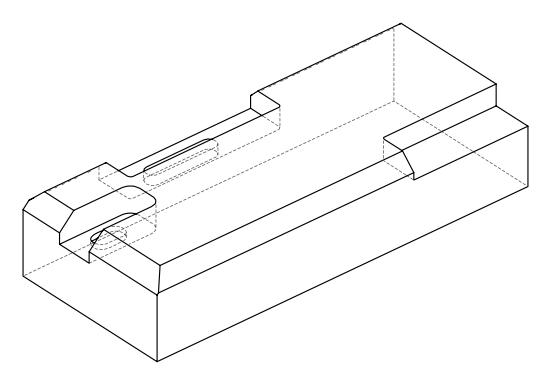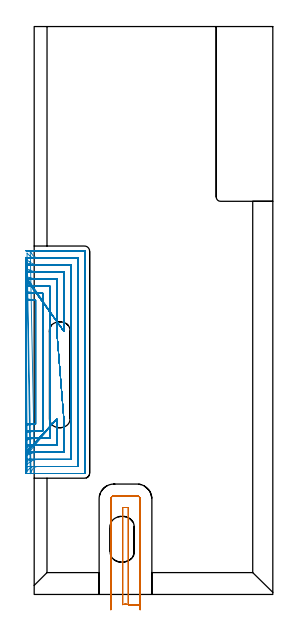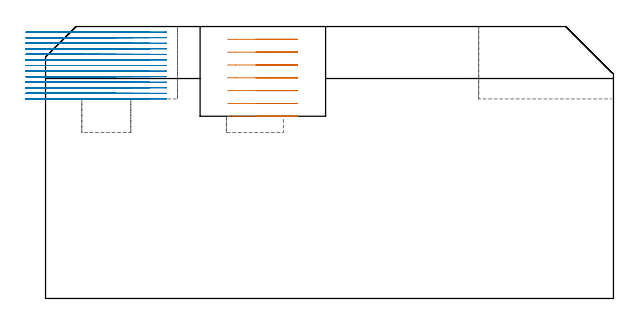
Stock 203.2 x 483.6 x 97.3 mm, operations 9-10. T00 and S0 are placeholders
(PLAN: 10 operations, 4 tool changes, 209.3 min)
(1 AREA_MILL | FG_CHAMFER_SURFACE | UGT0205_001 | 3.02 min | 6124 mm3)
(2 AREA_MILL_1 | FG_CHAMFER_SURFACE_1 | UGT0205_001 | 3.22 min | 10139 mm3)
(3 AREA_MILL_2 | FG_CHAMFER_SURFACE_2 | UGT0205_001 | 6.24 min | 11470 mm3)
(4 AREA_MILL_3 | FG_CHAMFER_SURFACE_3 | UGT0205_001 | 18.37 min | 49995 mm3)
(5 AREA_MILL_4 | FG_CHAMFER_SURFACE_4 | UGT0205_001 | 5.64 min | 17320 mm3)
(6 MILL_CORNER_NOTCH_RECTANGULAR | CORNER_NOTCH_RECTANGULAR | NXT0201_008 | Follow Part, ap 1.5, ae 75% | 68.27 min | 184614 mm3)
(7 MILL_RECTANGULAR_POCKET | POCKET_RECTANGULAR_STRAIGHT | NXT0201_011 | Follow Part, ap 3, ae 75% | 5.52 min | 57846 mm3)
(8 MILL_RECTANGULAR_POCKET_1 | POCKET_RECTANGULAR_STRAIGHT_1 | NXT0201_011 | Follow Part, ap 3, ae 75% | 2.94 min | 27389 mm3)
(9 MILL_SLOT | SLOT_PARTIAL_RECTANGULAR | UGT0201_094 | Follow Part, ap 5, ae 75% | 5.87 min | 107398 mm3)
(10 MILL_SLOT_1 | SLOT_PARTIAL_RECTANGULAR_1 | NXT0201_009 | Follow Part, ap 2, ae 75% | 90.24 min | 201252 mm3)
(TOOL UGT0205_001 | Chamfer Mill 20 x 3 x 45 deg. | D20 FL50 Z2)
(TOOL NXT0201_008 | ENDMILL 6mm [2P460-0600-NA 1630] | D6 FL26 Z6)
(TOOL NXT0201_011 | ENDMILL 12mm [2P460-1200-NA 1630] | D12 FL38 Z6)
(TOOL UGT0201_094 | End mill 20 mm | D20 FL38 Z4)
(TOOL NXT0201_009 | ENDMILL 8mm [2P460-0800-NA 1630] | D8 FL26 Z6)
(OP 9 MILL_SLOT)
G17 G21 G94 G90
T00 M6
G54
G17 G0 G90 X90.2 Y-13. S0 M3
G43 Z107.3 H0
Z92.714
G94 G1 Y-10. F250.
Y-8.671 F500.
X80.2
G3 X75.3 Y-8.671 R10.
G1 Y74.
X80.2
Y-8.671
X90.2
Y81.3
G3 X87.5 Y84. R2.7
G1 X68.
G3 X65.3 Y81.3 R2.7
G1 Y-10.
Y-13. F250.
G0 X90.2 Z88.129
G1 Y-10.
Y-8.671 F500.
X80.2
G3 X75.3 Y-8.671 R10.
G1 Y74.
X80.2
Y-8.671
X90.2
Y81.3
G3 X87.5 Y84. R2.7
G1 X68.
G3 X65.3 Y81.3 R2.7
G1 Y-10.
Y-13. F250.
G0 X90.2 Z83.543
G1 Y-10.
Y-8.671 F500.
X80.2
G3 X75.3 Y-8.671 R10.
G1 Y74.
X80.2
Y-8.671
X90.2
Y81.3
G3 X87.5 Y84. R2.7
G1 X68.
G3 X65.3 Y81.3 R2.7
G1 Y-10.
Y-13. F250.
G0 X90.2 Z78.957
G1 Y-10.
Y-8.671 F500.
X80.2
G3 X75.3 Y-8.671 R10.
G1 Y74.
X80.2
Y-8.671
X90.2
Y81.3
G3 X87.5 Y84. R2.7
G1 X68.
G3 X65.3 Y81.3 R2.7
G1 Y-10.
Y-13. F250.
G0 X90.2 Z74.371
G1 Y-10.
Y-8.671 F500.
X80.2
G3 X75.3 Y-8.671 R10.
G1 Y74.
X80.2
Y-8.671
X90.2
Y81.3
G3 X87.5 Y84. R2.7
G1 X68.
G3 X65.3 Y81.3 R2.7
G1 Y-10.
Y-13. F250.
G0 X90.2 Z69.786
G1 Y-10.
Y-8.671 F500.
X80.2
G3 X75.3 Y-8.671 R10.
G1 Y74.
X80.2
Y-8.671
X90.2
Y81.3
G3 X87.5 Y84. R2.7
G1 X68.
G3 X65.3 Y81.3 R2.7
G1 Y-10.
Y-13. F250.
G0 X90.2 Z65.2
G1 Y-10.
Y-8.671 F500.
X80.2
G3 X75.3 Y-8.671 R10.
G1 Y74.
X80.2
Y-8.671
X90.2
Y81.3
G3 X87.5 Y84. R2.7
G1 X68.
G3 X65.3 Y81.3 R2.7
G1 Y-10.
Y-13. F250.
G0 Z107.3
M5
M2
(OP 10 MILL_SLOT_1)
G17 G21 G94 G90
T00 M6
G54
G17 G0 G90 X-6.954 Y143.826 S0 M3
G43 Z107.3 H1
Z95.308
G94 G1 X-4. Y144.352 F250.
G2 X1.2 Y144.945 R42. F500.
G1 Y250.755
G2 X-4. Y251.347 R42.
G1 X-6.954 Y251.871 F250.
X-6.937 Y137.629
X-4. Y138.241
G2 X3.352 Y139. R36. F500.
G1 X7.2
Y256.7
X3.341
G2 X-4. Y257.456 R36.
G1 X-6.937 Y258.068 F250.
X-6.909 Y131.35
X-4. Y132.085
G2 X3.352 Y133. R30. F500.
G1 X13.2
Y262.7
X3.341
G2 X-4. Y263.612 R30.
G1 X-6.909 Y264.346 F250.
X-6.856 Y124.927
X-4. Y125.846
G2 X3.352 Y127. R24. F500.
G1 X19.2
Y146.405
Y149.405 F250.
X-6.738 Y118.205 F500.
X-4. Y119.43 F250.
G2 X3.352 Y121. R18. F500.
G1 X25.2
Y147.004
Y150.004 F250.
X19.2 Y224.795 F500.
Y227.795 F250.
Y268.7 F500.
X3.341
G2 X-4. Y269.85 R24.
G1 X-6.856 Y270.768 F250.
X25.2 Y224.201 F500.
Y227.201 F250.
Y274.7 F500.
X3.341
G2 X-4. Y276.265 R18.
G1 X-6.739 Y277.488 F250.
X-6.371 Y110.646
X-4. Y112.484
G2 X3.352 Y115. R12. F500.
G1 X31.2
Y280.7
X3.341
G2 X-4. Y283.207 R12.
G1 X-6.373 Y285.043 F250.
X-3.354 Y102.826 F500.
X-2.083 Y105.543 F250.
G2 X3.352 Y109. R6. F500.
G1 X37.2
Y286.7
X3.341
G2 X-2.09 Y290.149 R6.
G1 X-3.365 Y292.864 F250.
X0.352 Y103. F500.
X3.352 F250.
X42.9 F500.
G3 X43.2 Y103.3 R0.3
G1 Y292.4
G3 X42.9 Y292.7 R0.3
G1 X3.341
X0.341 F250.
G0 Z107.3
X-6.984 Y144.466
Z93.315
G1 X-4. Y144.776
G2 X0.334 Y145. R42. F500.
G1 X1.2
Y250.7
X0.314
G2 X-4. Y250.922 R42.
G1 X-6.984 Y251.23 F250.
X-6.978 Y138.377
X-4. Y138.738
G2 X0.334 Y139. R36. F500.
G1 X7.2
Y256.7
X0.314
G2 X-4. Y256.959 R36.
G1 X-6.978 Y257.319 F250.
X-6.969 Y132.252
X-4. Y132.685
G2 X0.334 Y133. R30. F500.
G1 X13.2
Y262.7
X0.314
G2 X-4. Y263.012 R30.
G1 X-6.969 Y263.443 F250.
X-6.951 Y126.064
X-4. Y126.605
G2 X0.334 Y127. R24. F500.
G1 X19.2
Y146.405
Y149.405 F250.
X-6.912 Y119.748 F500.
X-4. Y120.47 F250.
G2 X0.334 Y121. R18. F500.
G1 X25.2
Y147.004
Y150.004 F250.
X19.2 Y224.795 F500.
Y227.795 F250.
Y268.7 F500.
X0.314
G2 X-4. Y269.091 R24.
G1 X-6.951 Y269.63 F250.
X25.2 Y224.201 F500.
Y227.201 F250.
Y274.7 F500.
X0.314
G2 X-4. Y275.224 R18.
G1 X-6.913 Y275.943 F250.
X-6.797 Y113.106
X-4. Y114.19
G2 X0.334 Y115. R12. F500.
G1 X31.2
Y280.7
X0.314
G2 X-4. Y281.502 R12.
G1 X-6.799 Y282.58 F250.
X-6.073 Y104.986
X-3.997 Y107.152
G2 X0.334 Y109. R6. F500.
G1 X37.2
Y286.7
X0.314
G2 X-3.999 Y288.528 R6.
G1 X-6.085 Y290.684 F250.
X-2.666 Y103. F500.
X0.334 F250.
X42.9 F500.
G3 X43.2 Y103.3 R0.3
G1 Y292.4
G3 X42.9 Y292.7 R0.3
G1 X0.314
X-2.686 F250.
G0 Z107.3
X-7. Y144.944
Z91.323
G1 X-4. Y144.994
G2 X-3.303 Y145. R42. F500.
G1 X1.2
Y250.7
X-3.305
G2 X-4. Y250.706 R42.
G1 X-7. Y250.755 F250.
X-6.999 Y138.935
X-4. Y138.993
G2 X-3.303 Y139. R36. F500.
G1 X7.2
Y256.7
X-3.305
G2 X-4. Y256.707 R36.
G1 X-6.999 Y256.765 F250.
Y132.922
X-4. Y132.992
G2 X-3.303 Y133. R30. F500.
G1 X13.2
Y262.7
X-3.305
G2 X-4. Y262.708 R30.
G1 X-6.999 Y262.778 F250.
Y126.903
X-4. Y126.99
G2 X-3.303 Y127. R24. F500.
G1 X19.2
Y146.405
Y149.405 F250.
X-6.998 Y120.87 F500.
X-4. Y120.987 F250.
G2 X-3.303 Y121. R18. F500.
G1 X25.2
Y147.004
Y150.004 F250.
X19.2 Y224.795 F500.
Y227.795 F250.
Y268.7 F500.
X-3.305
G2 X-4. Y268.71 R24.
G1 X-6.999 Y268.797 F250.
X25.2 Y224.201 F500.
Y227.201 F250.
Y274.7 F500.
X-3.305
G2 X-4. Y274.713 R18.
G1 X-6.998 Y274.829 F250.
X-6.995 Y114.806
X-4. Y114.98
G2 X-3.303 Y115. R12. F500.
G1 X31.2
Y280.7
X-3.305
G2 X-4. Y280.72 R12.
G1 X-6.995 Y280.894 F250.
X-6.98 Y108.611
X-4. Y108.959
G2 X-3.303 Y109. R6. F500.
G1 X37.2
Y286.7
X-3.305
G2 X-4. Y286.74 R6.
G1 X-6.98 Y287.088 F250.
X-6.303 Y103.
X-3.303
X42.9 F500.
G3 X43.2 Y103.3 R0.3
G1 Y292.4
G3 X42.9 Y292.7 R0.3
G1 X-3.305
X-6.305 F250.
G0 X-7. Y145. Z89.331
G1 X-4.
X1.2 F500.
Y250.7
X-4.
X-7. Y250.701 F250.
Y139.
X-4.
X7.2 F500.
Y256.7
X-4.
X-7. Y256.701 F250.
Y133.
X-4.
X13.2 F500.
Y262.7
X-4.
X-7. Y262.701 F250.
Y127.
X-4.
X19.2 F500.
Y146.405
Y149.405 F250.
X-7. Y120.999 F500.
X-4. Y121. F250.
X25.2 F500.
Y147.004
Y150.004 F250.
X19.2 Y224.795 F500.
Y227.795 F250.
Y268.7 F500.
X-4.
X-7. Y268.701 F250.
X25.2 Y224.201 F500.
Y227.201 F250.
Y274.7 F500.
X-4.
X-7. Y274.701 F250.
Y114.999
X-4. Y115.
X31.2 F500.
Y280.7
X-4.
X-7. Y280.702 F250.
Y108.998
X-4. Y109.
X37.2 F500.
Y286.7
X-4.
X-7. Y286.704 F250.
X-6.997 Y103.
X-3.997
X42.9 F500.
G3 X43.2 Y103.3 R0.3
G1 Y292.4
G3 X42.9 Y292.7 R0.3
G1 X-3.993
X-6.993 F250.
G0 X-7. Y145. Z87.338
G1 X-4.
X1.2 F500.
Y250.7
X-4.
X-7. F250.
Y139.
X-4.
X7.2 F500.
Y256.7
X-4.
X-7. F250.
Y133.
X-4.
X13.2 F500.
Y262.7
X-4.
X-7. F250.
Y127.
X-4.
X19.2 F500.
Y146.405
Y149.405 F250.
X-7. Y121. F500.
X-4. F250.
X25.2 F500.
Y147.004
Y150.004 F250.
X19.2 Y224.795 F500.
Y227.795 F250.
Y268.7 F500.
X-4.
X-7. F250.
X25.2 Y224.201 F500.
Y227.201 F250.
Y274.7 F500.
X-4.
X-7. F250.
Y115.
X-4.
X31.2 F500.
Y280.7
X-4.
X-7. F250.
Y109.
X-4.
X37.2 F500.
Y286.7
X-4.
X-7. F250.
Y103.
X-4.
X42.9 F500.
G3 X43.2 Y103.3 R0.3
G1 Y292.4
G3 X42.9 Y292.7 R0.3
G1 X-4.
X-7. F250.
G0 Y145. Z85.346
G1 X-4.
X1.2 F500.
Y250.7
X-4.
X-7. F250.
Y139.
X-4.
X7.2 F500.
Y256.7
X-4.
X-7. F250.
Y133.
X-4.
X13.2 F500.
Y262.7
X-4.
X-7. F250.
Y127.
X-4.
X19.2 F500.
Y146.405
Y149.405 F250.
X-7. Y121. F500.
X-4. F250.
X25.2 F500.
Y147.004
Y150.004 F250.
X19.2 Y224.795 F500.
Y227.795 F250.
Y268.7 F500.
X-4.
X-7. F250.
X25.2 Y224.201 F500.
Y227.201 F250.
Y274.7 F500.
X-4.
X-7. F250.
Y115.
X-4.
X31.2 F500.
Y280.7
X-4.
X-7. F250.
Y109.
X-4.
X37.2 F500.
Y286.7
X-4.
X-7. F250.
Y103.
X-4.
X42.9 F500.
G3 X43.2 Y103.3 R0.3
G1 Y292.4
G3 X42.9 Y292.7 R0.3
G1 X-4.
X-7. F250.
G0 Y145. Z83.354
G1 X-4.
X1.2 F500.
Y250.7
X-4.
X-7. F250.
Y139.
X-4.
X7.2 F500.
Y256.7
X-4.
X-7. F250.
Y133.
X-4.
X13.2 F500.
Y262.7
X-4.
X-7. F250.
Y127.
X-4.
X19.2 F500.
Y146.405
Y149.405 F250.
X-7. Y121. F500.
X-4. F250.
X25.2 F500.
Y147.004
Y150.004 F250.
X19.2 Y224.795 F500.
Y227.795 F250.
Y268.7 F500.
X-4.
X-7. F250.
X25.2 Y224.201 F500.
Y227.201 F250.
Y274.7 F500.
X-4.
X-7. F250.
Y115.
X-4.
X31.2 F500.
Y280.7
X-4.
X-7. F250.
Y109.
X-4.
X37.2 F500.
Y286.7
X-4.
X-7. F250.
Y103.
X-4.
X42.9 F500.
G3 X43.2 Y103.3 R0.3
G1 Y292.4
G3 X42.9 Y292.7 R0.3
G1 X-4.
X-7. F250.
G0 Y145. Z81.362
G1 X-4.
X1.2 F500.
Y250.7
X-4.
X-7. F250.
Y139.
X-4.
X7.2 F500.
Y256.7
X-4.
X-7. F250.
Y133.
X-4.
X13.2 F500.
Y262.7
X-4.
X-7. F250.
Y127.
X-4.
X19.2 F500.
Y146.405
Y149.405 F250.
X-7. Y121. F500.
X-4. F250.
X25.2 F500.
Y147.004
Y150.004 F250.
X19.2 Y224.795 F500.
Y227.795 F250.
Y268.7 F500.
X-4.
X-7. F250.
X25.2 Y224.201 F500.
Y227.201 F250.
Y274.7 F500.
X-4.
X-7. F250.
Y115.
X-4.
X31.2 F500.
Y280.7
X-4.
X-7. F250.
Y109.
X-4.
X37.2 F500.
Y286.7
X-4.
X-7. F250.
Y103.
X-4.
X42.9 F500.
G3 X43.2 Y103.3 R0.3
G1 Y292.4
G3 X42.9 Y292.7 R0.3
G1 X-4.
X-7. F250.
G0 Y145. Z79.369
G1 X-4.
X1.2 F500.
Y250.7
X-4.
X-7. F250.
Y139.
X-4.
X7.2 F500.
Y256.7
X-4.
X-7. F250.
Y133.
X-4.
X13.2 F500.
Y262.7
X-4.
X-7. F250.
Y127.
X-4.
X19.2 F500.
Y146.405
Y149.405 F250.
X-7. Y121. F500.
X-4. F250.
X25.2 F500.
Y147.004
Y150.004 F250.
X19.2 Y224.795 F500.
Y227.795 F250.
Y268.7 F500.
X-4.
X-7. F250.
X25.2 Y224.201 F500.
Y227.201 F250.
Y274.7 F500.
X-4.
X-7. F250.
Y115.
X-4.
X31.2 F500.
Y280.7
X-4.
X-7. F250.
Y109.
X-4.
X37.2 F500.
Y286.7
X-4.
X-7. F250.
Y103.
X-4.
X42.9 F500.
G3 X43.2 Y103.3 R0.3
G1 Y292.4
G3 X42.9 Y292.7 R0.3
G1 X-4.
X-7. F250.
G0 Y145. Z77.377
G1 X-4.
X1.2 F500.
Y250.7
X-4.
X-7. F250.
Y139.
X-4.
X7.2 F500.
Y256.7
X-4.
X-7. F250.
Y133.
X-4.
X13.2 F500.
Y262.7
X-4.
X-7. F250.
Y127.
X-4.
X19.2 F500.
Y146.406
Y149.406 F250.
X-7. Y121. F500.
X-4. F250.
X25.2 F500.
Y147.004
Y150.004 F250.
X19.2 Y224.795 F500.
Y227.795 F250.
Y268.7 F500.
X-4.
X-7. F250.
X25.2 Y224.201 F500.
Y227.201 F250.
Y274.7 F500.
X-4.
X-7. F250.
Y115.
X-4.
X31.2 F500.
Y280.7
X-4.
X-7. F250.
Y109.
X-4.
X37.2 F500.
Y286.7
X-4.
X-7. F250.
Y103.
X-4.
X42.9 F500.
G3 X43.2 Y103.3 R0.3
G1 Y292.4
G3 X42.9 Y292.7 R0.3
G1 X-4.
X-7. F250.
G0 Y145. Z75.385
G1 X-4.
X1.2 F500.
Y250.7
X-4.
X-7. F250.
Y139.
X-4.
X7.2 F500.
Y256.7
X-4.
X-7. F250.
Y133.
X-4.
X13.2 F500.
Y262.7
X-4.
X-7. F250.
Y127.
X-4.
X19.2 F500.
Y146.406
Y149.406 F250.
X-7. Y121. F500.
X-4. F250.
X25.2 F500.
Y147.004
Y150.004 F250.
X19.2 Y224.795 F500.
Y227.795 F250.
Y268.7 F500.
X-4.
X-7. F250.
X25.2 Y224.201 F500.
Y227.201 F250.
Y274.7 F500.
X-4.
X-7. F250.
Y115.
X-4.
X31.2 F500.
Y280.7
X-4.
X-7. F250.
Y109.
X-4.
X37.2 F500.
Y286.7
X-4.
X-7. F250.
Y103.
X-4.
X42.9 F500.
G3 X43.2 Y103.3 R0.3
G1 Y292.4
G3 X42.9 Y292.7 R0.3
G1 X-4.
X-7. F250.
G0 Y145. Z73.392
G1 X-4.
X1.2 F500.
Y250.7
X-4.
X-7. F250.
Y139.
X-4.
X7.2 F500.
Y256.7
X-4.
X-7. F250.
Y133.
X-4.
X13.2 F500.
Y262.7
X-4.
X-7. F250.
Y127.
X-4.
X19.2 F500.
Y146.405
Y149.405 F250.
X-7. Y121. F500.
X-4. F250.
X25.2 F500.
Y147.004
Y150.004 F250.
X19.2 Y224.795 F500.
Y227.795 F250.
Y268.7 F500.
X-4.
X-7. F250.
X25.2 Y224.201 F500.
Y227.201 F250.
Y274.7 F500.
X-4.
X-7. F250.
Y115.
X-4.
X31.2 F500.
Y280.7
X-4.
X-7. F250.
Y109.
X-4.
X37.2 F500.
Y286.7
X-4.
X-7. F250.
Y103.
X-4.
X42.9 F500.
G3 X43.2 Y103.3 R0.3
G1 Y292.4
G3 X42.9 Y292.7 R0.3
G1 X-4.
X-7. F250.
G0 Y145. Z71.4
G1 X-4.
X1.2 F500.
Y250.7
X-4.
X-7. F250.
Y139.
X-4.
X7.2 F500.
Y256.7
X-4.
X-7. F250.
Y133.
X-4.
X13.2 F500.
Y262.7
X-4.
X-7. F250.
Y127.
X-4.
X19.2 F500.
Y146.405
Y149.405 F250.
X-7. Y121. F500.
X-4. F250.
X25.2 F500.
Y147.004
Y150.004 F250.
X19.2 Y224.795 F500.
Y227.795 F250.
Y268.7 F500.
X-4.
X-7. F250.
X25.2 Y224.201 F500.
Y227.201 F250.
Y274.7 F500.
X-4.
X-7. F250.
Y115.
X-4.
X31.2 F500.
Y280.7
X-4.
X-7. F250.
Y109.
X-4.
X37.2 F500.
Y286.7
X-4.
X-7. F250.
Y103.
X-4.
X42.9 F500.
G3 X43.2 Y103.3 R0.3
G1 Y292.4
G3 X42.9 Y292.7 R0.3
G1 X-4.
X-7. F250.
G0 Z107.3
M5
M2
